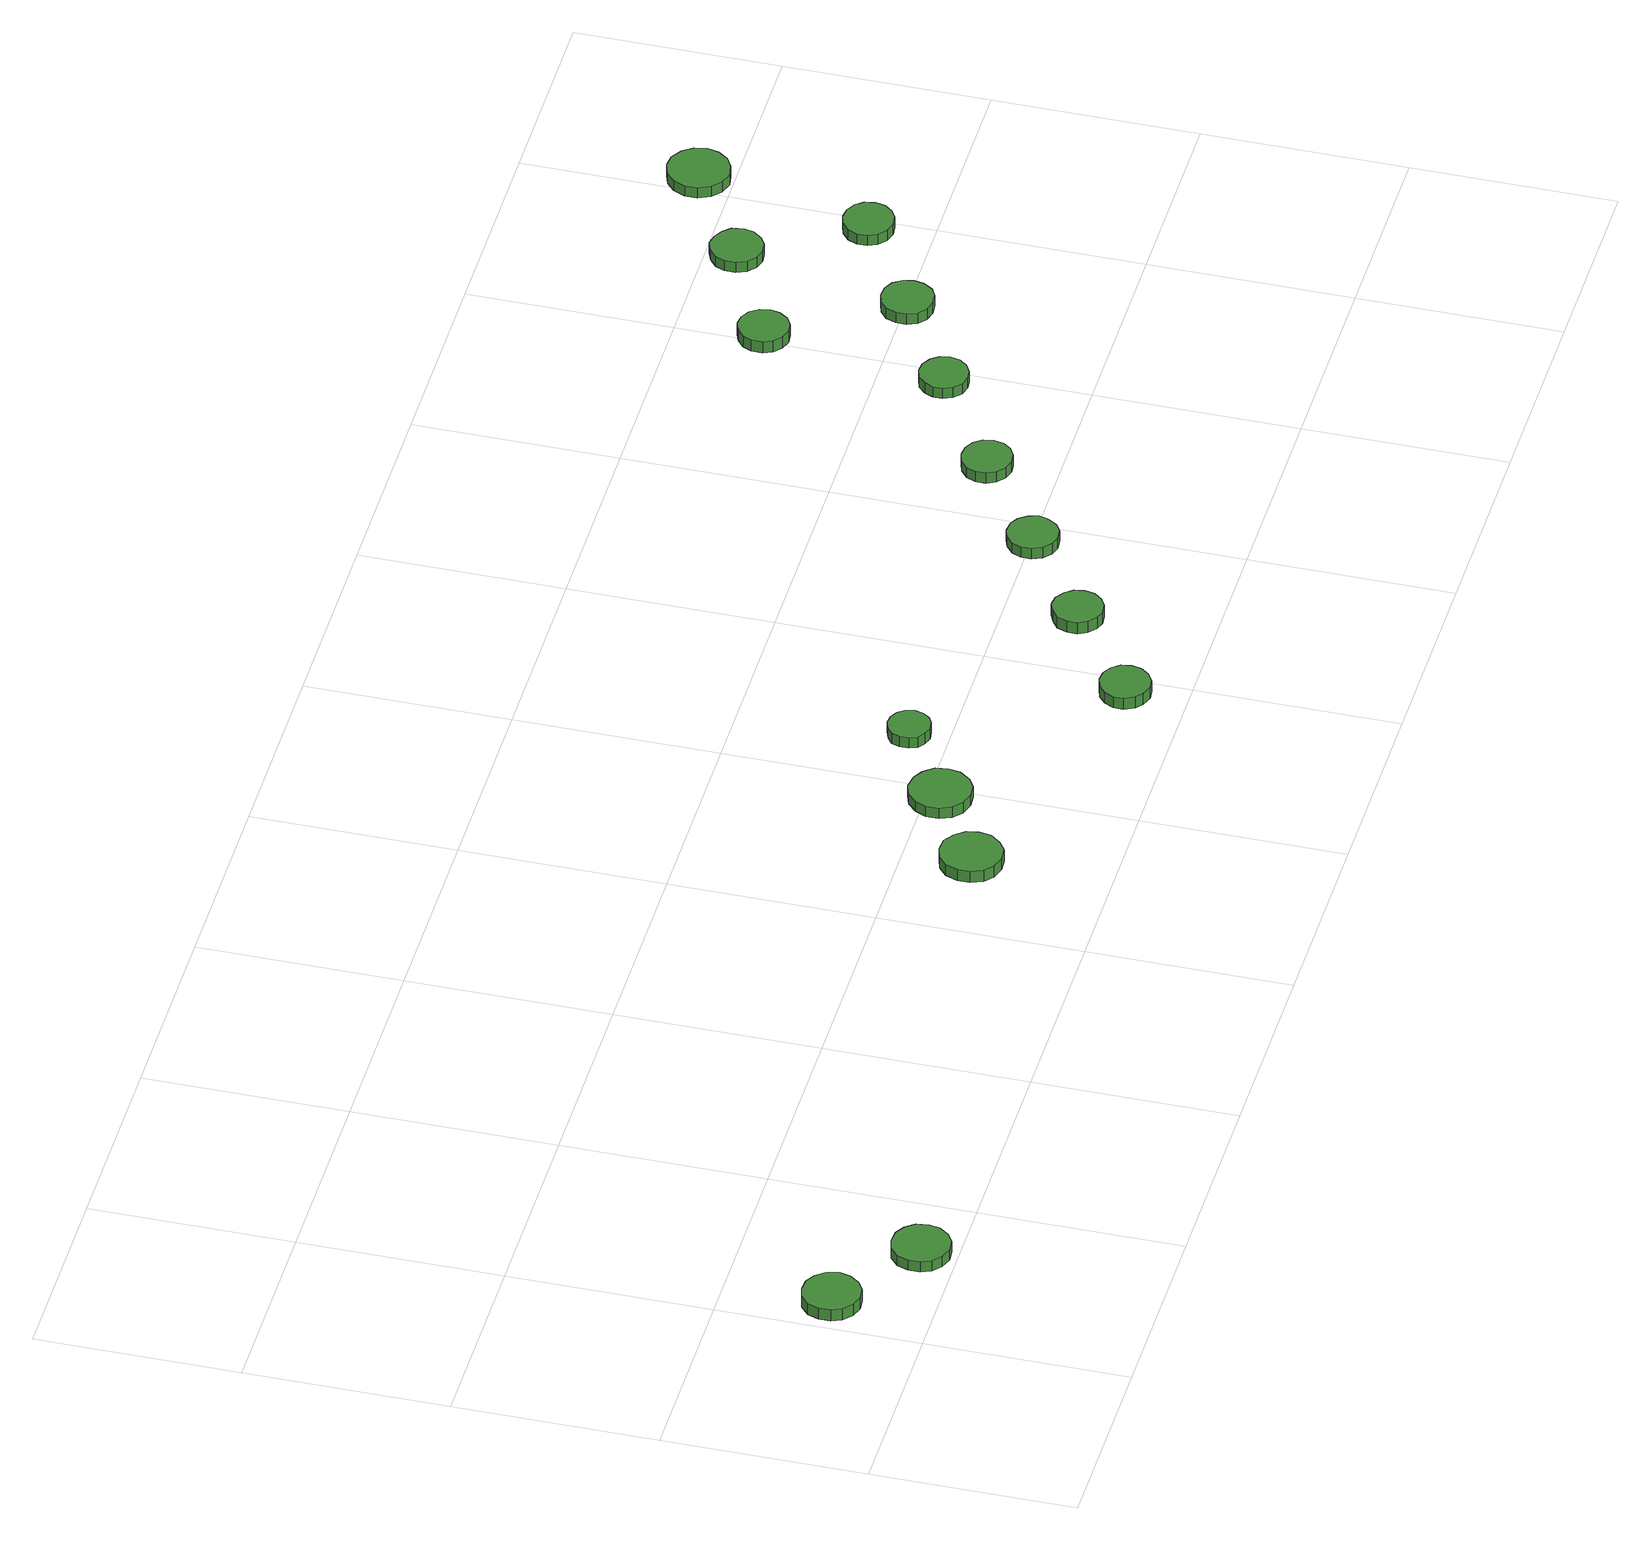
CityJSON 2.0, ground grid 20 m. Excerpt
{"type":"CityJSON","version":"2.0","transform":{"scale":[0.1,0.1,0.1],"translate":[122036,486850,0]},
"CityObjects":{
"tree1":{"type":"SolitaryVegetationObject","attributes":{"function":"something"},"geometry":[{"type":"MultiSurface","lod":"1","boundaries":[[[0,1,2,3,4,5,6,7,8,9,10,11,12,13,14]],[[15,16,17,18,19,20,21,22,23,24,25,26,27,28,29]],[[0,29,28,1]],[[1,28,27,2]],[[2,27,26,3]],[[3,26,25,4]],[[4,25,24,5]],[[5,24,23,6]],[[6,23,22,7]],[[7,22,21,8]],[[8,21,20,9]],[[9,20,19,10]],[[10,19,18,11]],[[11,18,17,12]],[[12,17,16,13]],[[13,16,15,14]],[[14,15,29,0]]]}]},
"tree2":{"type":"SolitaryVegetationObject","attributes":{"function":"something"},"geometry":[{"type":"MultiSurface","lod":"1","boundaries":[[[30,31,32,33,34,35,36,37,38,39,40,41,42,43,44]],[[45,46,47,48,49,50,51,52,53,54,55,56,57,58,59]],[[30,59,58,31]],[[31,58,57,32]],[[32,57,56,33]],[[33,56,55,34]],[[34,55,54,35]],[[35,54,53,36]],[[36,53,52,37]],[[37,52,51,38]],[[38,51,50,39]],[[39,50,49,40]],[[40,49,48,41]],[[41,48,47,42]],[[42,47,46,43]],[[43,46,45,44]],[[44,45,59,30]]]}]},
"tree3":{"type":"SolitaryVegetationObject","attributes":{"function":"something"},"geometry":[{"type":"MultiSurface","lod":"1","boundaries":[[[60,61,62,63,64,65,66,67,68,69,70,71,72,73,74]],[[75,76,77,78,79,80,81,82,83,84,85,86,87,88,89]],[[60,89,88,61]],[[61,88,87,62]],[[62,87,86,63]],[[63,86,85,64]],[[64,85,84,65]],[[65,84,83,66]],[[66,83,82,67]],[[67,82,81,68]],[[68,81,80,69]],[[69,80,79,70]],[[70,79,78,71]],[[71,78,77,72]],[[72,77,76,73]],[[73,76,75,74]],[[74,75,89,60]]]}]},
"tree4":{"type":"SolitaryVegetationObject","attributes":{"function":"something"},"geometry":[{"type":"MultiSurface","lod":"1","boundaries":[[[90,91,92,93,94,95,96,97,98,99,100,101,102,103,104]],[[105,106,107,108,109,110,111,112,113,114,115,116,117,118,119]],[[90,119,118,91]],[[91,118,117,92]],[[92,117,116,93]],[[93,116,115,94]],[[94,115,114,95]],[[95,114,113,96]],[[96,113,112,97]],[[97,112,111,98]],[[98,111,110,99]],[[99,110,109,100]],[[100,109,108,101]],[[101,108,107,102]],[[102,107,106,103]],[[103,106,105,104]],[[104,105,119,90]]]}]},
"tree5":{"type":"SolitaryVegetationObject","attributes":{"function":"something"},"geometry":[{"type":"MultiSurface","lod":"1","boundaries":[[[120,121,122,123,124,125,126,127,128,129,130,131,132,133,134]],[[135,136,137,138,139,140,141,142,143,144,145,146,147,148,149]],[[120,149,148,121]],[[121,148,147,122]],[[122,147,146,123]],[[123,146,145,124]],[[124,145,144,125]],[[125,144,143,126]],[[126,143,142,127]],[[127,142,141,128]],[[128,141,140,129]],[[129,140,139,130]],[[130,139,138,131]],[[131,138,137,132]],[[132,137,136,133]],[[133,136,135,134]],[[134,135,149,120]]]}]},
"tree6":{"type":"SolitaryVegetationObject","attributes":{"function":"something"},"geometry":[{"type":"MultiSurface","lod":"1","boundaries":[[[150,151,152,153,154,155,156,157,158,159,160,161,162,163,164]],[[165,166,167,168,169,170,171,172,173,174,175,176,177,178,179]],[[150,179,178,151]],[[151,178,177,152]],[[152,177,176,153]],[[153,176,175,154]],[[154,175,174,155]],[[155,174,173,156]],[[156,173,172,157]],[[157,172,171,158]],[[158,171,170,159]],[[159,170,169,160]],[[160,169,168,161]],[[161,168,167,162]],[[162,167,166,163]],[[163,166,165,164]],[[164,165,179,150]]]}]},
"tree7":{"type":"SolitaryVegetationObject","attributes":{"function":"something"},"geometry":[{"type":"MultiSurface","lod":"1","boundaries":[[[180,181,182,183,184,185,186,187,188,189,190,191,192,193,194]],[[195,196,197,198,199,200,201,202,203,204,205,206,207,208,209]],[[180,209,208,181]],[[181,208,207,182]],[[182,207,206,183]],[[183,206,205,184]],[[184,205,204,185]],[[185,204,203,186]],[[186,203,202,187]],[[187,202,201,188]],[[188,201,200,189]],[[189,200,199,190]],[[190,199,198,191]],[[191,198,197,192]],[[192,197,196,193]],[[193,196,195,194]],[[194,195,209,180]]]}]},
"tree8":{"type":"SolitaryVegetationObject","attributes":{"function":"something"},"geometry":[{"type":"MultiSurface","lod":"1","boundaries":[[[210,211,212,213,214,215,216,217,218,219,220,221,222,223,224]],[[225,226,227,228,229,230,231,232,233,234,235,236,237,238,239]],[[210,239,238,211]],[[211,238,237,212]],[[212,237,236,213]],[[213,236,235,214]],[[214,235,234,215]],[[215,234,233,216]],[[216,233,232,217]],[[217,232,231,218]],[[218,231,230,219]],[[219,230,229,220]],[[220,229,228,221]],[[221,228,227,222]],[[222,227,226,223]],[[223,226,225,224]],[[224,225,239,210]]]}]},
"tree9":{"type":"SolitaryVegetationObject","attributes":{"function":"something"},"geometry":[{"type":"MultiSurface","lod":"1","boundaries":[[[240,241,242,243,244,245,246,247,248,249,250,251,252,253,254]],[[255,256,257,258,259,260,261,262,263,264,265,266,267,268,269]],[[240,269,268,241]],[[241,268,267,242]],[[242,267,266,243]],[[243,266,265,244]],[[244,265,264,245]],[[245,264,263,246]],[[246,263,262,247]],[[247,262,261,248]],[[248,261,260,249]],[[249,260,259,250]],[[250,259,258,251]],[[251,258,257,252]],[[252,257,256,253]],[[253,256,255,254]],[[254,255,269,240]]]}]},
"tree10":{"type":"SolitaryVegetationObject","attributes":{"function":"something"},"geometry":[{"type":"MultiSurface","lod":"1","boundaries":[[[270,271,272,273,274,275,276,277,278,279,280,281,282,283,284]],[[285,286,287,288,289,290,291,292,293,294,295,296,297,298,299]],[[270,299,298,271]],[[271,298,297,272]],[[272,297,296,273]],[[273,296,295,274]],[[274,295,294,275]],[[275,294,293,276]],[[276,293,292,277]],[[277,292,291,278]],[[278,291,290,279]],[[279,290,289,280]],[[280,289,288,281]],[[281,288,287,282]],[[282,287,286,283]],[[283,286,285,284]],[[284,285,299,270]]]}]},
"tree11":{"type":"SolitaryVegetationObject","attributes":{"function":"something"},"geometry":[{"type":"MultiSurface","lod":"1","boundaries":[[[300,301,302,303,304,305,306,307,308,309,310,311,312,313,314]],[[315,316,317,318,319,320,321,322,323,324,325,326,327,328,329]],[[300,329,328,301]],[[301,328,327,302]],[[302,327,326,303]],[[303,326,325,304]],[[304,325,324,305]],[[305,324,323,306]],[[306,323,322,307]],[[307,322,321,308]],[[308,321,320,309]],[[309,320,319,310]],[[310,319,318,311]],[[311,318,317,312]],[[312,317,316,313]],[[313,316,315,314]],[[314,315,329,300]]]}]},
"tree12":{"type":"SolitaryVegetationObject","attributes":{"function":"something"},"geometry":[{"type":"MultiSurface","lod":"1","boundaries":[[[330,331,332,333,334,335,336,337,338,339,340,341,342,343,344]],[[345,346,347,348,349,350,351,352,353,354,355,356,357,358,359]],[[330,359,358,331]],[[331,358,357,332]],[[332,357,356,333]],[[333,356,355,334]],[[334,355,354,335]],[[335,354,353,336]],[[336,353,352,337]],[[337,352,351,338]],[[338,351,350,339]],[[339,350,349,340]],[[340,349,348,341]],[[341,348,347,342]],[[342,347,346,343]],[[343,346,345,344]],[[344,345,359,330]]]}]},
"tree13":{"type":"SolitaryVegetationObject","attributes":{"function":"something"},"geometry":[{"type":"MultiSurface","lod":"1","boundaries":[[[360,361,362,363,364,365,366,367,368,369,370,371,372,373,374]],[[375,376,377,378,379,380,381,382,383,384,385,386,387,388,389]],[[360,389,388,361]],[[361,388,387,362]],[[362,387,386,363]],[[363,386,385,364]],[[364,385,384,365]],[[365,384,383,366]],[[366,383,382,367]],[[367,382,381,368]],[[368,381,380,369]],[[369,380,379,370]],[[370,379,378,371]],[[371,378,377,372]],[[372,377,376,373]],[[373,376,375,374]],[[374,375,389,360]]]}]},
"tree14":{"type":"SolitaryVegetationObject","attributes":{"function":"something"},"geometry":[{"type":"MultiSurface","lod":"1","boundaries":[[[390,391,392,393,394,395,396,397,398,399,400,401,402,403,404]],[[405,406,407,408,409,410,411,412,413,414,415,416,417,418,419]],[[390,419,418,391]],[[391,418,417,392]],[[392,417,416,393]],[[393,416,415,394]],[[394,415,414,395]],[[395,414,413,396]],[[396,413,412,397]],[[397,412,411,398]],[[398,411,410,399]],[[399,410,409,400]],[[400,409,408,401]],[[401,408,407,402]],[[402,407,406,403]],[[403,406,405,404]],[[404,405,419,390]]]}]},
"tree15":{"type":"SolitaryVegetationObject","attributes":{"function":"something"},"geometry":[{"type":"MultiSurface","lod":"1","boundaries":[[[420,421,422,423,424,425,426,427,428,429,430,431,432,433,434]],[[435,436,437,438,439,440,441,442,443,444,445,446,447,448,449]],[[420,449,448,421]],[[421,448,447,422]],[[422,447,446,423]],[[423,446,445,424]],[[424,445,444,425]],[[425,444,443,426]],[[426,443,442,427]],[[427,442,441,428]],[[428,441,440,429]],[[429,440,439,430]],[[430,439,438,431]],[[431,438,437,432]],[[432,437,436,433]],[[433,436,435,434]],[[434,435,449,420]]]}]}
},
"vertices":[
[63,96,23],[60,108,23],[53,117,23],[43,123,23],[31,124,23],[20,121,23],[11,113,23],[7,102,23],[7,90,23],[11,80,23],[20,72,23],[31,68,23],[43,69,23],[53,75,23],[60,85,23],[60,85,10],[53,75,10],[43,69,10],[31,68,10],[20,72,10],[11,80,10],[7,90,10],[7,102,10],[11,113,10],[20,121,10],[31,124,10],[43,123,10],[53,117,10],[60,108,10],[63,96,10],
[153,34,22],[151,46,22],[144,55,22],[134,61,22],[122,62,22],[111,59,22],[102,51,22],[98,40,22],[98,28,22],[102,18,22],[111,10,22],[122,6,22],[134,7,22],[144,13,22],[151,23,22],[151,23,10],[144,13,10],[134,7,10],[122,6,10],[111,10,10],[102,18,10],[98,28,10],[98,40,10],[102,51,10],[111,59,10],[122,62,10],[134,61,10],[144,55,10],[151,46,10],[153,34,10],
[727,134,23],[725,146,23],[717,156,23],[707,163,23],[694,164,23],[682,160,23],[673,152,23],[668,140,23],[668,128,23],[673,116,23],[682,108,23],[694,104,23],[707,105,23],[717,112,23],[725,122,23],[725,122,10],[717,112,10],[707,105,10],[694,104,10],[682,108,10],[673,116,10],[668,128,10],[668,140,10],[673,152,10],[682,160,10],[694,164,10],[707,163,10],[717,156,10],[725,146,10],[727,134,10],
[813,186,21],[811,198,21],[803,208,21],[793,214,21],[780,216,21],[768,212,21],[759,203,21],[754,192,21],[754,180,21],[759,168,21],[768,160,21],[780,156,21],[793,157,21],[803,163,21],[811,174,21],[811,174,9],[803,163,9],[793,157,9],[780,156,9],[768,160,9],[759,168,9],[754,180,9],[754,192,9],[759,203,9],[768,212,9],[780,216,9],[793,214,9],[803,208,9],[811,198,9],[813,186,9],
[889,237,21],[887,246,21],[882,253,21],[875,257,21],[866,258,21],[858,255,21],[851,250,21],[848,242,21],[848,233,21],[851,225,21],[858,220,21],[866,217,21],[875,218,21],[882,222,21],[887,229,21],[887,229,9],[882,222,9],[875,218,9],[866,217,9],[858,220,9],[851,225,9],[848,233,9],[848,242,9],[851,250,9],[858,255,9],[866,258,9],[875,257,9],[882,253,9],[887,246,9],[889,237,9],
[1000,59,24],[998,69,24],[992,77,24],[983,82,24],[973,83,24],[963,80,24],[956,73,24],[951,64,24],[951,54,24],[956,44,24],[963,38,24],[973,34,24],[983,35,24],[992,41,24],[998,49,24],[998,49,11],[992,41,11],[983,35,11],[973,34,11],[963,38,11],[956,44,11],[951,54,11],[951,64,11],[956,73,11],[963,80,11],[973,83,11],[983,82,11],[992,77,11],[998,69,11],[1000,59,11],
[1098,129,23],[1096,139,23],[1090,147,23],[1081,153,23],[1071,154,23],[1062,150,23],[1054,144,23],[1050,134,23],[1050,124,23],[1054,115,23],[1062,108,23],[1071,105,23],[1081,106,23],[1090,111,23],[1096,119,23],[1096,119,10],[1090,111,10],[1081,106,10],[1071,105,10],[1062,108,10],[1054,115,10],[1050,124,10],[1050,134,10],[1054,144,10],[1062,150,10],[1071,154,10],[1081,153,10],[1090,147,10],[1096,139,10],[1098,129,10],
[1196,198,22],[1193,208,22],[1187,216,22],[1179,221,22],[1168,222,22],[1159,219,22],[1151,212,22],[1147,203,22],[1147,193,22],[1151,183,22],[1159,176,22],[1168,173,22],[1179,174,22],[1187,179,22],[1193,188,22],[1193,188,10],[1187,179,10],[1179,174,10],[1168,173,10],[1159,176,10],[1151,183,10],[1147,193,10],[1147,203,10],[1151,212,10],[1159,219,10],[1168,222,10],[1179,221,10],[1187,216,10],[1193,208,10],[1196,198,10],
[1295,267,21],[1293,277,21],[1287,285,21],[1278,290,21],[1268,291,21],[1258,288,21],[1250,281,21],[1246,272,21],[1246,262,21],[1250,253,21],[1258,246,21],[1268,243,21],[1278,244,21],[1287,249,21],[1293,257,21],[1293,257,9],[1287,249,9],[1278,244,9],[1268,243,9],[1258,246,9],[1250,253,9],[1246,262,9],[1246,272,9],[1250,281,9],[1258,288,9],[1268,291,9],[1278,290,9],[1287,285,9],[1293,277,9],[1295,267,9],
[1407,338,19],[1405,347,19],[1399,355,19],[1390,360,19],[1381,361,19],[1371,358,19],[1364,351,19],[1360,342,19],[1360,333,19],[1364,324,19],[1371,317,19],[1381,314,19],[1390,315,19],[1399,320,19],[1405,328,19],[1405,328,7],[1399,320,7],[1390,315,7],[1381,314,7],[1371,317,7],[1364,324,7],[1360,333,7],[1360,342,7],[1364,351,7],[1371,358,7],[1381,361,7],[1390,360,7],[1399,355,7],[1405,347,7],[1407,338,7],
[1433,516,19],[1431,526,19],[1425,535,19],[1416,540,19],[1406,541,19],[1397,538,19],[1389,531,19],[1385,522,19],[1385,511,19],[1389,502,19],[1397,495,19],[1406,492,19],[1416,493,19],[1425,498,19],[1431,507,19],[1431,507,6],[1425,498,6],[1416,493,6],[1406,492,6],[1397,495,6],[1389,502,6],[1385,511,6],[1385,522,6],[1389,531,6],[1397,538,6],[1406,541,6],[1416,540,6],[1425,535,6],[1431,526,6],[1433,516,6],
[1508,398,19],[1506,408,19],[1500,417,19],[1491,422,19],[1480,423,19],[1470,420,19],[1462,413,19],[1458,403,19],[1458,393,19],[1462,383,19],[1470,376,19],[1480,373,19],[1491,374,19],[1500,379,19],[1506,388,19],[1506,388,7],[1500,379,7],[1491,374,7],[1480,373,7],[1470,376,7],[1462,383,7],[1458,393,7],[1458,403,7],[1462,413,7],[1470,420,7],[1480,423,7],[1491,422,7],[1500,417,7],[1506,408,7],[1508,398,7],
[1543,570,19],[1541,581,19],[1534,589,19],[1525,594,19],[1515,596,19],[1505,592,19],[1497,585,19],[1493,576,19],[1493,565,19],[1497,555,19],[1505,548,19],[1515,545,19],[1525,546,19],[1534,551,19],[1541,560,19],[1541,560,7],[1534,551,7],[1525,546,7],[1515,545,7],[1505,548,7],[1497,555,7],[1493,565,7],[1493,576,7],[1497,585,7],[1505,592,7],[1515,596,7],[1525,594,7],[1534,589,7],[1541,581,7],[1543,570,7],
[1611,462,19],[1609,472,19],[1603,480,19],[1594,485,19],[1584,486,19],[1574,483,19],[1566,476,19],[1562,467,19],[1562,457,19],[1566,448,19],[1574,441,19],[1584,438,19],[1594,439,19],[1603,444,19],[1609,452,19],[1609,452,7],[1603,444,7],[1594,439,7],[1584,438,7],[1574,441,7],[1566,448,7],[1562,457,7],[1562,467,7],[1566,476,7],[1574,483,7],[1584,486,7],[1594,485,7],[1603,480,7],[1609,472,7],[1611,462,7],
[1650,633,19],[1647,645,19],[1640,655,19],[1629,662,19],[1617,663,19],[1605,659,19],[1596,651,19],[1591,639,19],[1591,627,19],[1596,615,19],[1605,607,19],[1617,603,19],[1629,605,19],[1640,611,19],[1647,621,19],[1647,621,7],[1640,611,7],[1629,605,7],[1617,603,7],[1605,607,7],[1596,615,7],[1591,627,7],[1591,639,7],[1596,651,7],[1605,659,7],[1617,663,7],[1629,662,7],[1640,655,7],[1647,645,7],[1650,633,7]
]}
